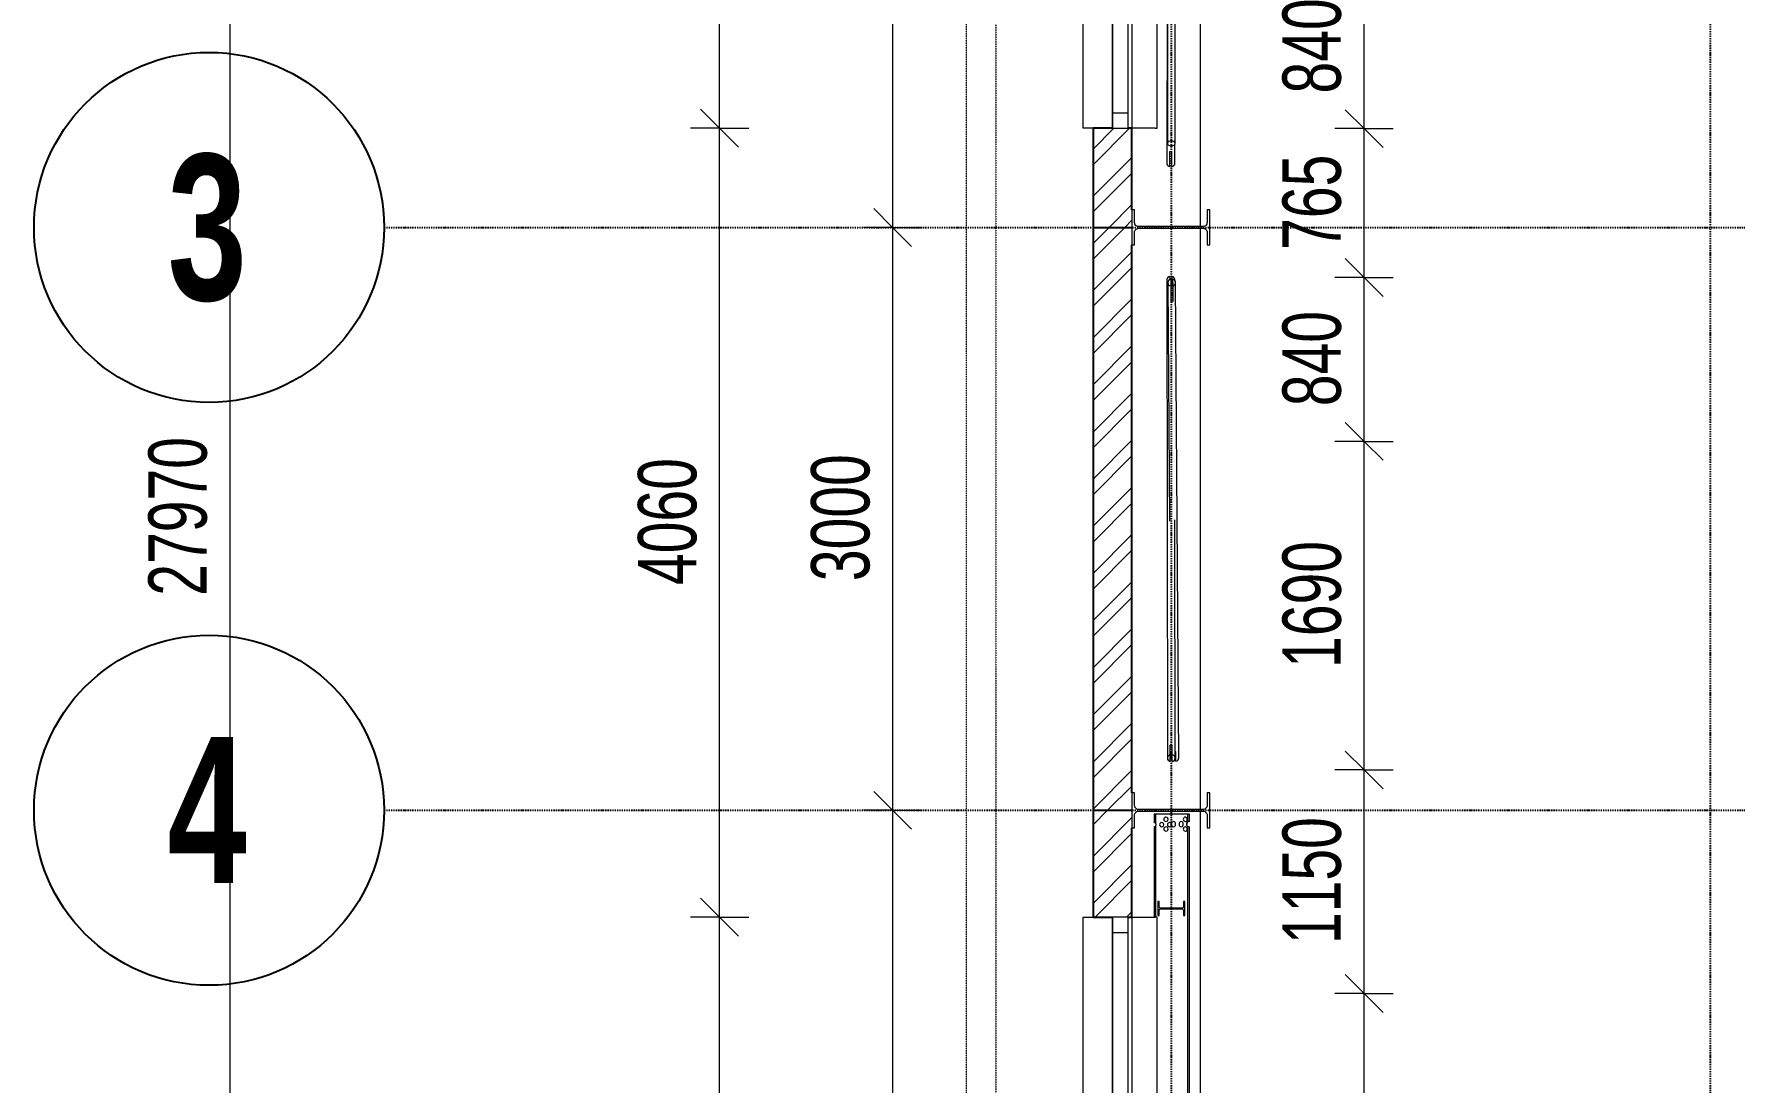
# Model space of a CAD drawing. Header units: millimetres. Extents: x 2179 to 44859, y 3478 to 159868.
# Drawn here: x 13452 to 22198, y 136493 to 141888 of the extents above; entities that cross this region are included whole.
import ezdxf

# ---------------------------------------------------------------- set-up
doc = ezdxf.new("R2010")
doc.units = ezdxf.units.MM
doc.linetypes.add('1_Čerchovaná 6_0mm', pattern=[12, 6, -3, 0, -3])
doc.linetypes.add('3_Čárkovaná 1_0mm', pattern=[2, 1, -1])
for name, color, linetype, lineweight in [('A-ANNO-DIMS', 7, 'Continuous', 9), ('A-ANNO-DIMS-150', 7, 'Continuous', 9), ('A-DETL-MBND', 7, '3_Čárkovaná 1_0mm', 9), ('A-GENM', 7, 'Continuous', 9), ('A-GLAZ', 7, 'Continuous', 9), ('A-GLAZ-SILL', 7, 'Continuous', 9), ('A-WALL', 7, 'Continuous', 9), ('A-WALL-1', 7, 'Continuous', 25), ('S-BEAM', 7, 'Continuous', 9), ('S-COLS', 7, 'Continuous', 9)]:
    doc.layers.add(name, color=color, linetype=linetype, lineweight=lineweight)
for name, color, linetype, lineweight, true_color in [('A-WALL-PATT-1', 9, 'Continuous', 9, 0x808080), ('S-GRID-1', 9, '1_Čerchovaná 6_0mm', 25, 0x808080), ('S-GRID-IDEN', 9, 'Continuous', 25, 0x808080), ('S-GRID-IDEN-1', 9, 'Continuous', 9, 0x808080)]:
    doc.layers.add(name, color=color, linetype=linetype, lineweight=lineweight, true_color=true_color)
doc.styles.add('Arial_1', font='arial.ttf', dxfattribs={"width": 0.7, "height": 300})
doc.styles.add('Arial_B_1', font='arialbd.ttf', dxfattribs={"width": 0.7, "height": 750})
doc.dimstyles.new('Vnitřní_-_průhledné', dxfattribs={"dimscale": 304.8, "dimtxt": 306.07782, "dimasz": 0.639764, "dimexe": 0.492126, "dimexo": 0.0625, "dimgap": 0.098425, "dimtad": 1, "dimdec": 0, "dimrnd": 5, "dimzin": 0, "dimdsep": 46, "dimtxsty": 'Arial_1', "dimblk1": 'OBLIQUE', "dimblk2": 'OBLIQUE', "dimsah": 1, "dimcen": 0.09, "dimdle": 0.492126, "dimazin": 0, "dimtfac": 1, "dimtdec": 4, "dimtix": 1, "dimtmove": 0, "dimatfit": 3, "dimfxl": 0.492126, "dimfxlon": 1, "dimtvp": 1, "dimtolj": 1, "dimtzin": 0, "dimarcsym": 2})
doc.dimstyles.new('Vnitřní_-_průhledné_1', dxfattribs={"dimscale": 304.8, "dimtxt": 306.07782, "dimasz": 0.639764, "dimexe": 0.492126, "dimexo": 0.0625, "dimgap": 0.098425, "dimtad": 1, "dimdec": 0, "dimrnd": 5, "dimzin": 0, "dimdsep": 46, "dimtxsty": 'Arial_1', "dimblk1": 'OBLIQUE', "dimblk2": 'OBLIQUE', "dimsah": 1, "dimcen": 0.09, "dimdle": 0.492126, "dimazin": 0, "dimtfac": 1, "dimtdec": 4, "dimtix": 1, "dimtmove": 2, "dimatfit": 3, "dimfxl": 0.492126, "dimfxlon": 1, "dimtvp": 1, "dimtolj": 1, "dimtzin": 0, "dimarcsym": 2})
pattern_1 = [(45.00036, (-161918.41, 0), (-121.23422, 121.2327), []), (45.00036, (-161837.59, 0.0005), (-121.23422, 121.2327), [])]

# ---------------------------------------------------------------- blocks, each defined once
blk = doc.blocks.new('Sloup IPE - 387934-1NP _ stroje - KOTVÍCÍ BODY')
at = {"layer": 'S-COLS'}
for p, q in [((227777.3, 27574.8), (227684.5, 27420.5)), ((227755.5, 27512.4), (227788.8, 27567.8)), ((227788.8, 27567.8), (227777.3, 27574.8)), ((227696.1, 27413.5), (227729.4, 27469)), ((227758.3, 27476.2), (228042, 27305.6)), ((228046.4, 27313), (227762.7, 27483.5)), ((227684.5, 27420.5), (227696.1, 27413.5)), ((228108.5, 27375.6), (228075.2, 27320.2)), ((228120.1, 27368.7), (228108.5, 27375.6)), ((228027.4, 27214.4), (228120.1, 27368.7)), ((228049.1, 27276.8), (228015.8, 27221.4)), ((228015.8, 27221.4), (228027.4, 27214.4))]:
    blk.add_line(p, q, dxfattribs=at)
at = {"layer": 'S-COLS', "flags": 128}
for points in [[(227729.4, 27469), (227732.3, 27472.7), (227735.9, 27475.7), (227740.1, 27477.9), (227744.7, 27479), (227749.4, 27479.1), (227754, 27478.1), (227758.3, 27476.2)], [(227762.7, 27483.5), (227759, 27486.4), (227756, 27490), (227753.8, 27494.2), (227752.7, 27498.8), (227752.6, 27503.5), (227753.6, 27508.1), (227755.5, 27512.4)], [(228042, 27305.6), (228045.7, 27302.8), (228048.7, 27299.2), (228050.8, 27295), (228052, 27290.4), (228052, 27285.7), (228051.1, 27281.1), (228049.1, 27276.8)], [(228075.2, 27320.2), (228072.3, 27316.5), (228068.7, 27313.5), (228064.5, 27311.3), (228060, 27310.2), (228055.3, 27310.1), (228050.7, 27311.1), (228046.4, 27313)]]:
    blk.add_lwpolyline(points, dxfattribs=at)
blk = doc.blocks.new('Sloup IPE - 387971-1NP _ stroje - KOTVÍCÍ BODY')
at = {"layer": 'S-COLS'}
for p, q in [((226233, 25005.7), (226140.3, 24851.4)), ((226211.2, 24943.3), (226244.6, 24998.7)), ((226244.6, 24998.7), (226233, 25005.7)), ((226140.3, 24851.4), (226151.8, 24844.5)), ((226151.8, 24844.5), (226185.2, 24899.9)), ((226214, 24907.1), (226497.7, 24736.6)), ((226502.1, 24743.9), (226218.4, 24914.5)), ((226483.1, 24645.3), (226575.8, 24799.6)), ((226564.2, 24806.6), (226530.9, 24751.1)), ((226575.8, 24799.6), (226564.2, 24806.6)), ((226504.8, 24707.7), (226471.5, 24652.3)), ((226471.5, 24652.3), (226483.1, 24645.3))]:
    blk.add_line(p, q, dxfattribs=at)
at = {"layer": 'S-COLS', "flags": 128}
for points in [[(226218.4, 24914.5), (226214.7, 24917.3), (226211.7, 24920.9), (226209.5, 24925.1), (226208.4, 24929.7), (226208.3, 24934.4), (226209.3, 24939), (226211.2, 24943.3)], [(226185.2, 24899.9), (226188, 24903.6), (226191.6, 24906.7), (226195.8, 24908.8), (226200.4, 24909.9), (226205.1, 24910), (226209.7, 24909), (226214, 24907.1)], [(226497.7, 24736.6), (226501.4, 24733.7), (226504.4, 24730.1), (226506.5, 24725.9), (226507.7, 24721.3), (226507.8, 24716.6), (226506.8, 24712), (226504.8, 24707.7)], [(226530.9, 24751.1), (226528.1, 24747.4), (226524.4, 24744.4), (226520.2, 24742.3), (226515.7, 24741.1), (226511, 24741), (226506.4, 24742), (226502.1, 24743.9)]]:
    blk.add_lwpolyline(points, dxfattribs=at)
blk = doc.blocks.new('Kruhové tyče - 390062-1NP _ stroje - KOTVÍCÍ BODY')
at = {"layer": 'S-BEAM'}
for p, q in [((227747, 27174.6), (226481.2, 25064.8)), ((227777.1, 27176.1), (227751.5, 27133.5)), ((227768.5, 27181.3), (227759.6, 27166.4)), ((227778.8, 27149.8), (227781.3, 27154)), ((226515.5, 25044.2), (227145.5, 26094.3)), ((226502.7, 25071.5), (226528.3, 25114.2)), ((226511.3, 25066.3), (226536.9, 25109)), ((226485.4, 25042.7), (226502.7, 25071.5)), ((226494, 25037.5), (226511.3, 25066.3))]:
    blk.add_line(p, q, dxfattribs=at)
for centre, start_param, end_param in [((227764.2, 27164.3), 4.965069, 6.283185), ((227738.6, 27121.6), 4.459709, 4.712389), ((227764.2, 27164.3), 3.141593, 4.459709), ((226523.9, 25097.2), 4.459709, 4.965069), ((226498.3, 25054.5), 0, 1.318116), ((226498.3, 25054.5), 4.965069, 6.283185), ((226498.3, 25054.5), 1.823477, 3.141593), ((226523.9, 25097.2), 1.318116, 1.823477), ((226498.3, 25054.5), 3.141593, 4.459709)]:
    blk.add_ellipse(centre, major_axis=(-17.2, 10.3), ratio=0.867254, start_param=start_param, end_param=end_param, dxfattribs=at)
blk = doc.blocks.new('Sloup IPE - 400880-1NP _ stroje - KOTVÍCÍ BODY')
at = {"layer": 'S-COLS'}
for p, q in [((226058.8, 24458.8), (226021.2, 24396.2)), ((226027.1, 24392.6), (226041.1, 24415.9)), ((226050.7, 24431.9), (226064.7, 24455.2)), ((226050.7, 24418.3), (226146.9, 24360.5)), ((226149.3, 24364.5), (226053.1, 24422.3)), ((226064.7, 24455.2), (226058.8, 24458.8)), ((226021.2, 24396.2), (226027.1, 24392.6)), ((226149.3, 24350.9), (226135.3, 24327.6)), ((226135.3, 24327.6), (226141.2, 24324.1)), ((226141.2, 24324.1), (226178.8, 24386.6)), ((226172.9, 24390.2), (226158.9, 24366.9)), ((226178.8, 24386.6), (226172.9, 24390.2))]:
    blk.add_line(p, q, dxfattribs=at)
for centre, start, end in [((226047.1, 24412.3), 58.98964, 148.98964), ((226056.7, 24428.3), 148.98964, 238.98964), ((226143.3, 24354.5), 328.98964, 58.98964), ((226152.9, 24370.5), 238.98964, 328.98964)]:
    blk.add_arc(centre, 7, start, end, dxfattribs=at)
blk = doc.blocks.new('OKNO_1k - Okno Hala 1000x1000-V4-1NP _ stroje - KOTVÍCÍ BODY')
at = {"layer": 'A-GENM'}
for p, q in [((500, 230), (-500, 230)), ((-500, 230), (-500, 220)), ((-500, 100), (-500, 220)), ((500, 220), (500, 230)), ((500, 220), (500, 80))]:
    blk.add_line(p, q, dxfattribs=at)
at = {"layer": 'A-GLAZ'}
for p, q in [((-500, 80), (-500, 0)), ((500, 80), (-500, 80)), ((-420, 80), (-420, 0)), ((420, 0), (420, 80)), ((500, 0), (500, 80)), ((500, 0), (-500, 0)), ((-500, 0), (500, 0)), ((500, 0), (500, -150)), ((-500, -150), (-500, -100)), ((500, -150), (-500, -150))]:
    blk.add_line(p, q, dxfattribs=at)
at = {"layer": 'A-GLAZ-SILL'}
blk.add_line((-500, 100), (500, 100), dxfattribs=at)
blk = doc.blocks.new('IPE - 500435-1NP _ stroje - KOTVÍCÍ BODY')
at = {"layer": 'S-BEAM'}
for p, q in [((226274.3, 24854), (226251.6, 24816.3)), ((226281.1, 24849.9), (226256.7, 24809.3)), ((226274.3, 24854), (226281.1, 24849.9)), ((226281.1, 24849.9), (226288.8, 24845.3)), ((226288.8, 24845.3), (226414, 24770.1)), ((226240.3, 24797.5), (226000.5, 24398.7)), ((226248.9, 24796.3), (226007.4, 24394.6)), ((226421.7, 24765.4), (226399.5, 24728.5)), ((226428.5, 24761.3), (226408.1, 24727.4)), ((226414, 24770.1), (226421.7, 24765.4)), ((226421.7, 24765.4), (226428.5, 24761.3)), ((226389.5, 24711.8), (223292.1, 19559.1)), ((226394.5, 24704.7), (223299, 19555)), ((226378.5, 24695.1), (226383.7, 24703.7)), ((226378.5, 24695.1), (226383.7, 24703.7)), ((226404.3, 24737.9), (226409.5, 24746.6)), ((226404.3, 24737.9), (226409.5, 24746.6))]:
    blk.add_line(p, q, dxfattribs=at)
for centre, start, end in [((226245.9, 24806.9), 238.98964, 285.64236), ((226245.9, 24806.9), 12.33692, 58.98964), ((226280.2, 24786.3), 58.98964, 238.98964), ((226280.2, 24786.3), 193.98964, 208.98964), ((226280.2, 24786.3), 238.98964, 58.98964), ((226287, 24755.9), 58.98964, 238.98964), ((226287, 24755.9), 178.98964, 193.98964), ((226287, 24755.9), 238.98964, 58.98964), ((226312.8, 24798.8), 58.98964, 238.98964), ((226314.5, 24765.7), 58.98964, 238.98964), ((226312.8, 24798.8), 238.98964, 58.98964), ((226314.5, 24765.7), 238.98964, 304.3583), ((226314.5, 24765.7), 278.21084, 304.3583), ((226314.5, 24765.7), 2.8456, 58.98964), ((226331.6, 24755.4), 173.62098, 212.84218), ((226331.6, 24755.4), 173.62098, 238.98964), ((226314.5, 24765.7), 2.8456, 47.76083), ((226333.9, 24759.2), 58.98964, 139.94852), ((226333.9, 24759.2), 99.46908, 139.94852), ((226331.6, 24755.4), 238.98964, 340.52554), ((226333.9, 24759.2), 317.45374, 58.98964), ((226398.5, 24747.3), 58.98964, 238.98964), ((226398.5, 24747.3), 51.15288, 58.98964), ((226365.9, 24734.8), 137.45374, 238.98964), ((226368.2, 24738.6), 58.98964, 160.52554), ((226365.9, 24734.8), 238.98964, 340.52554), ((226372.8, 24704.4), 58.98964, 238.98964), ((226372.8, 24704.4), 238.98964, 246.8264), ((226368.2, 24738.6), 317.45374, 58.98964), ((226372.8, 24704.4), 51.15288, 58.98964), ((226372.8, 24704.4), 51.15288, 58.98964), ((226400.2, 24714.2), 192.33692, 238.98964), ((226398.5, 24747.3), 238.98964, 246.8264), ((226398.5, 24747.3), 238.98964, 246.8264), ((226402.5, 24717.9), 58.98964, 105.64236)]:
    blk.add_arc(centre, 11, start, end, dxfattribs=at)
for points, knots in [([(226248.9, 24796.3), (226248.9, 24796.3), (226249.1, 24796.4), (226249.8, 24796.6), (226250.5, 24796.9), (226251.3, 24797.3), (226252.2, 24797.9), (226253.1, 24798.5), (226254.2, 24799.6), (226255.4, 24801.2), (226256.3, 24803), (226256.7, 24804.5), (226256.9, 24805.6), (226256.9, 24806.6), (226256.9, 24807.5), (226256.8, 24808.3), (226256.7, 24809), (226256.7, 24809.3), (226256.7, 24809.3)], [-1, -1, -1, -1, -0.9, -0.85, -0.8, -0.75, -0.7, -0.65, -0.6, -0.5, -0.4, -0.35, -0.3, -0.25, -0.2, -0.15, -0.1, 0, 0, 0, 0]), ([(226405.4, 24755.8), (226405.7, 24755.6), (226406.3, 24755), (226407, 24754.3), (226407.5, 24753.7), (226407.8, 24753.2), (226408.1, 24752.7), (226408.4, 24752.1), (226408.7, 24751.5), (226408.9, 24750.8), (226409.1, 24750.4), (226409.1, 24750.2), (226409.2, 24749.8), (226409.3, 24749.3), (226409.4, 24748.5), (226409.5, 24747.6), (226409.5, 24747), (226409.5, 24746.6)], [0, 0, 0, 0, 0.1, 0.2, 0.25, 0.3, 0.35, 0.4, 0.475, 0.55, 0.5875, 0.60625, 0.625, 0.7, 0.775, 0.85, 1, 1, 1, 1]), ([(226368.4, 24694.3), (226368.8, 24694.2), (226369.6, 24693.9), (226370.5, 24693.6), (226371.3, 24693.5), (226371.9, 24693.5), (226372.5, 24693.4), (226373, 24693.4), (226373.6, 24693.4), (226374.1, 24693.5), (226374.6, 24693.6), (226375, 24693.7), (226375.4, 24693.7), (226375.7, 24693.8), (226376.1, 24693.9), (226376.5, 24694.1), (226377.1, 24694.3), (226377.8, 24694.6), (226378.3, 24694.9), (226378.5, 24695.1)], [-1, -1, -1, -1, -0.9, -0.8, -0.75, -0.7, -0.65, -0.6, -0.55, -0.5, -0.45, -0.4, -0.375, -0.35, -0.3, -0.25, -0.2, -0.1, 0, 0, 0, 0]), ([(226379.7, 24713), (226380, 24712.7), (226380.6, 24712.2), (226381.2, 24711.4), (226381.7, 24710.8), (226382, 24710.3), (226382.3, 24709.8), (226382.6, 24709.3), (226382.9, 24708.6), (226383.2, 24708), (226383.3, 24707.6), (226383.4, 24707.3), (226383.5, 24707), (226383.6, 24706.4), (226383.7, 24705.7), (226383.8, 24704.8), (226383.8, 24704.1), (226383.7, 24703.7)], [0, 0, 0, 0, 0.1, 0.2, 0.25, 0.3, 0.35, 0.4, 0.475, 0.55, 0.5875, 0.60625, 0.625, 0.7, 0.775, 0.85, 1, 1, 1, 1]), ([(226389.5, 24711.8), (226389.5, 24711.8), (226389.4, 24712), (226389.3, 24712.8), (226389.2, 24713.5), (226389.2, 24714.4), (226389.2, 24715.4), (226389.4, 24716.5), (226389.8, 24718), (226390.6, 24719.8), (226391.6, 24721), (226392.1, 24721.6)], [0, 0, 0, 0, 0.166667, 0.25, 0.333333, 0.416667, 0.5, 0.583333, 0.666667, 0.833333, 1, 1, 1, 1]), ([(226389.4, 24712.3), (226389.3, 24712.4), (226389.3, 24712.8), (226389.2, 24713.5), (226389.2, 24714.4), (226389.2, 24715.4), (226389.4, 24716.5), (226389.8, 24718), (226390.3, 24719.1), (226390.7, 24719.7)], [-0.8333333, -0.8333333, -0.8333333, -0.8333333, -0.75, -0.6666667, -0.5833333, -0.5, -0.4166667, -0.3333333, -0.1666667, -0.1666667, -0.1666667, -0.1666667]), ([(226392.1, 24721.6), (226392.4, 24722.4), (226393, 24723.8), (226394.3, 24725.3), (226395.4, 24726.4), (226396.2, 24727), (226397.1, 24727.6), (226397.9, 24728), (226398.6, 24728.2), (226399.3, 24728.5), (226399.5, 24728.5), (226399.5, 24728.5)], [0, 0, 0, 0, 0.166667, 0.333333, 0.416667, 0.5, 0.583333, 0.666667, 0.75, 0.833333, 1, 1, 1, 1]), ([(226399.1, 24728.4), (226398.9, 24728.4), (226398.6, 24728.2), (226397.9, 24728), (226397.1, 24727.6), (226396.2, 24727), (226395.4, 24726.4), (226394.2, 24725.3), (226393, 24723.8), (226392.4, 24722.4), (226392.1, 24721.6)], [0.1666667, 0.1666667, 0.1666667, 0.1666667, 0.25, 0.3333333, 0.4166667, 0.5, 0.5833333, 0.6666667, 0.8333333, 1, 1, 1, 1]), ([(226394.2, 24737.2), (226394.6, 24737), (226395.3, 24736.7), (226396.3, 24736.5), (226397.1, 24736.4), (226397.6, 24736.3), (226398.2, 24736.3), (226398.8, 24736.3), (226399.3, 24736.3), (226399.8, 24736.4), (226400.4, 24736.4), (226400.8, 24736.5), (226401.1, 24736.6), (226401.4, 24736.7), (226401.8, 24736.8), (226402.3, 24736.9), (226402.9, 24737.2), (226403.6, 24737.5), (226404.1, 24737.8), (226404.3, 24737.9)], [-1, -1, -1, -1, -0.9, -0.8, -0.75, -0.7, -0.65, -0.6, -0.55, -0.5, -0.45, -0.4, -0.375, -0.35, -0.3, -0.25, -0.2, -0.1, 0, 0, 0, 0]), ([(226402.7, 24737.1), (226402.9, 24737.2), (226403.4, 24737.4), (226403.9, 24737.7), (226404.3, 24737.9)], [0.8, 0.8, 0.8, 0.8, 0.85, 1, 1, 1, 1])]:
    blk.add_open_spline(points, degree=3, knots=knots, dxfattribs=at)
for points in [[(226383.7, 24705.5), (226383.7, 24705.2), (226383.8, 24704.6), (226383.8, 24704), (226383.7, 24703.7)], [(226390.7, 24719.7), (226391.1, 24720.4), (226391.6, 24721), (226392.1, 24721.6)]]:
    blk.add_open_spline(points, degree=3, dxfattribs=at)
blk = doc.blocks.new('Kruhové tyče - 503362-1NP _ stroje - KOTVÍCÍ BODY')
at = {"layer": 'S-BEAM'}
for p, q in [((228144.5, 27753.8), (230879.7, 32304)), ((230845.4, 32324.6), (230790.7, 32233.6)), ((230843.8, 32292.8), (230825.2, 32262)), ((230852.3, 32287.7), (230833.8, 32256.9)), ((230864.7, 32327.6), (230843.8, 32292.8)), ((230873.2, 32322.4), (230852.3, 32287.7)), ((229458.4, 30017.3), (228110.2, 27774.4)), ((228854.9, 28984.1), (228939.6, 29125.1)), ((228948.2, 29119.9), (228863.4, 28979))]:
    blk.add_line(p, q, dxfattribs=at)
for centre, start_param, end_param in [((230862.5, 32314.3), 4.965069, 6.283185), ((230862.5, 32314.3), 3.141593, 4.459709), ((230823.1, 32248.8), 4.459709, 4.965069), ((228937.5, 29111.8), 4.459709, 4.965069), ((228937.5, 29111.8), 1.318116, 1.823477), ((228852.7, 28970.8), 4.459709, 4.965069), ((228127.3, 27764.1), 0, 3.141593), ((228127.3, 27764.1), 3.141593, 6.283185)]:
    blk.add_ellipse(centre, major_axis=(-17.1, 10.3), ratio=0.644183, start_param=start_param, end_param=end_param, dxfattribs=at)
blk = doc.blocks.new('Kruhové tyče - 504078-1NP _ stroje - KOTVÍCÍ BODY')
at = {"layer": 'S-BEAM'}
for p, q in [((226532.4, 25035.3), (227777, 27138.7)), ((227742.6, 27159.1), (227118.2, 26103.8)), ((227747, 27137), (227728.8, 27106.3)), ((227755.6, 27131.9), (227737.4, 27101.2)), ((227764, 27165.8), (227747, 27137)), ((227772.7, 27160.7), (227755.6, 27131.9)), ((227728.8, 27106.3), (227705.9, 27067.5)), ((227737.4, 27101.2), (227714.5, 27062.4)), ((226514.1, 25083), (226497.9, 25055.6)), ((226502.3, 25033.6), (226504.5, 25037.3)), ((226510.9, 25028.5), (226536.5, 25071.7))]:
    blk.add_line(p, q, dxfattribs=at)
for centre, start_param, end_param in [((227759.8, 27148.9), 0, 1.318116), ((227759.8, 27148.9), 4.965069, 6.283185), ((227759.8, 27148.9), 1.823477, 3.141593), ((227759.8, 27148.9), 3.141593, 4.459709), ((227718.7, 27079.4), 1.318116, 1.823477), ((227718.7, 27079.4), 4.459709, 4.965069), ((226515.1, 25045.5), 0, 0.659058), ((226515.1, 25045.5), 1.137661, 1.318116), ((226515.1, 25045.5), 1.823477, 3.141593), ((226540.7, 25088.7), 1.627608, 1.823477)]:
    blk.add_ellipse(centre, major_axis=(-17.2, 10.2), ratio=0.864747, start_param=start_param, end_param=end_param, dxfattribs=at)
blk = doc.blocks.new('Kruhové tyče - 504742-1NP _ stroje - KOTVÍCÍ BODY')
at = {"layer": 'S-BEAM'}
for p, q in [((230790.5, 32233.6), (228053.4, 27684.5)), ((229475.6, 29970.7), (230824.7, 32213)), ((230071, 31008.7), (229986.2, 30867.8)), ((229994.8, 30862.6), (230079.6, 31003.6)), ((228070.5, 27683.8), (228096, 27726.1)), ((228087.7, 27663.9), (228140.6, 27751.9)), ((228096, 27726.1), (228099.3, 27731.6)), ((228104.5, 27721), (228107.8, 27726.5)), ((228059.8, 27666.1), (228070.5, 27683.8)), ((228068.4, 27660.9), (228079.1, 27678.7)), ((228079.1, 27678.7), (228104.5, 27721))]:
    blk.add_line(p, q, dxfattribs=at)
for centre, start_param, end_param in [((230807.6, 32223.3), 0, 3.141593), ((230807.6, 32223.3), 3.141593, 6.283185), ((230081.7, 31016.8), 1.318116, 1.823477), ((229996.9, 30875.9), 4.459709, 4.965069), ((229996.9, 30875.9), 1.318116, 1.823477), ((228110, 27739.7), 1.318116, 1.823477), ((228070.5, 27674.2), 0, 1.318116), ((228070.5, 27674.2), 1.823477, 3.141593)]:
    blk.add_ellipse(centre, major_axis=(-17.1, 10.3), ratio=0.644183, start_param=start_param, end_param=end_param, dxfattribs=at)
blk = doc.blocks.new('OKNO_1k - Okno Hala 1000x1000-V5-1NP _ stroje - KOTVÍCÍ BODY')
at = {"layer": 'A-GENM'}
for p, q in [((500, 230), (-500, 230)), ((-500, 230), (-500, 220)), ((-500, 80), (-500, 220)), ((500, 220), (500, 230)), ((500, 220), (500, 100))]:
    blk.add_line(p, q, dxfattribs=at)
at = {"layer": 'A-GLAZ'}
for p, q in [((-500, 80), (-500, 0)), ((500, 80), (-500, 80)), ((-420, 80), (-420, 0)), ((420, 0), (420, 80)), ((500, 0), (500, 80)), ((500, 0), (-500, 0)), ((-500, 0), (500, 0)), ((-500, -150), (-500, 0)), ((500, -150), (-500, -150)), ((500, -100), (500, -150))]:
    blk.add_line(p, q, dxfattribs=at)
at = {"layer": 'A-GLAZ-SILL'}
blk.add_line((-500, 100), (500, 100), dxfattribs=at)
blk = doc.blocks.new('Osnova - 6mm-307864-1NP _ stroje - KOTVÍCÍ BODY')
at = {"layer": 'S-GRID-IDEN'}
blk.add_circle((0, 0), 6, dxfattribs=at)
blk = doc.blocks.new('DIMBLOCK7-1NP _ stroje - KOTVÍCÍ BODY')
at = {"layer": 'A-ANNO-DIMS-150', "lineweight": 18}
for p, q in [((17866.9, 146990.4), (17769.4, 147087.9)), ((17866.9, 146990.4), (17964.4, 146892.9)), ((17866.9, 140892.9), (17769.4, 140990.4)), ((17866.9, 140892.9), (17964.4, 140795.4))]:
    blk.add_line(p, q, dxfattribs=at)
at = {"layer": 'A-ANNO-DIMS-150'}
for p, q in [((17866.9, 146990.4), (17716.9, 146990.4)), ((17866.9, 146990.4), (17866.9, 140892.9)), ((17866.9, 146990.4), (18016.9, 146990.4)), ((17866.9, 140892.9), (17716.9, 140892.9)), ((17866.9, 140892.9), (18016.9, 140892.9))]:
    blk.add_line(p, q, dxfattribs=at)
at = {"layer": 'A-ANNO-DIMS-150', "color": 0, "insert": (17447.4, 143621.4), "char_height": 300, "width": 768.491, "attachment_point": 1, "rotation": 90, "line_spacing_factor": 0.941778, "style": 'Arial_1'}
blk.add_mtext('6100', dxfattribs=at)
blk = doc.blocks.new('_Oblique')
at = {"color": 0, "linetype": 'ByBlock', "lineweight": -2}
blk.add_line((-0.5, -0.5), (0.5, 0.5), dxfattribs=at)
blk = doc.blocks.new('DIMBLOCK8-1NP _ stroje - KOTVÍCÍ BODY')
at = {"layer": 'A-ANNO-DIMS-150', "lineweight": 18}
for p, q in [((17866.9, 140892.9), (17769.4, 140990.4)), ((17866.9, 140892.9), (17964.4, 140795.4)), ((17866.9, 137895.4), (17769.4, 137992.9)), ((17866.9, 137895.4), (17964.4, 137797.9))]:
    blk.add_line(p, q, dxfattribs=at)
at = {"layer": 'A-ANNO-DIMS-150'}
for p, q in [((17866.9, 140892.9), (17716.9, 140892.9)), ((17866.9, 140892.9), (17866.9, 137895.4)), ((17866.9, 140892.9), (18016.9, 140892.9)), ((17866.9, 137895.4), (17716.9, 137895.4)), ((17866.9, 137895.4), (18016.9, 137895.4))]:
    blk.add_line(p, q, dxfattribs=at)
at = {"layer": 'A-ANNO-DIMS-150', "color": 0, "insert": (17447.4, 139073.9), "char_height": 300, "width": 768.491, "attachment_point": 1, "rotation": 90, "line_spacing_factor": 0.941778, "style": 'Arial_1'}
blk.add_mtext('3000', dxfattribs=at)
blk = doc.blocks.new('DIMBLOCK9-1NP _ stroje - KOTVÍCÍ BODY')
at = {"layer": 'A-ANNO-DIMS-150', "lineweight": 18}
for p, q in [((17866.9, 137895.4), (17769.4, 137992.9)), ((17866.9, 137895.4), (17964.4, 137797.9)), ((17866.9, 131797.9), (17769.4, 131895.4)), ((17866.9, 131797.9), (17964.4, 131700.4))]:
    blk.add_line(p, q, dxfattribs=at)
at = {"layer": 'A-ANNO-DIMS-150'}
for p, q in [((17866.9, 137895.4), (17716.9, 137895.4)), ((17866.9, 137895.4), (17866.9, 131797.9)), ((17866.9, 137895.4), (18016.9, 137895.4)), ((17866.9, 131797.9), (17716.9, 131797.9)), ((17866.9, 131797.9), (18016.9, 131797.9))]:
    blk.add_line(p, q, dxfattribs=at)
at = {"layer": 'A-ANNO-DIMS-150', "color": 0, "insert": (17447.4, 134526.4), "char_height": 300, "width": 768.491, "attachment_point": 1, "rotation": 90, "line_spacing_factor": 0.941778, "style": 'Arial_1'}
blk.add_mtext('6100', dxfattribs=at)
blk = doc.blocks.new('DIMBLOCK11-1NP _ stroje - KOTVÍCÍ BODY')
at = {"layer": 'A-ANNO-DIMS-150'}
for p, q in [((14459.4, 153534.2), (14459.4, 125264.4)), ((14459.4, 153384.2), (14309.4, 153384.2)), ((14459.4, 153384.2), (14609.4, 153384.2)), ((14459.4, 125414.4), (14309.4, 125414.4)), ((14459.4, 125414.4), (14609.4, 125414.4))]:
    blk.add_line(p, q, dxfattribs=at)
at = {"layer": 'A-ANNO-DIMS-150', "lineweight": 18}
for p, q in [((14459.4, 153384.2), (14361.9, 153481.7)), ((14459.4, 153384.2), (14556.9, 153286.7)), ((14459.4, 125414.4), (14361.9, 125511.9)), ((14459.4, 125414.4), (14556.9, 125316.9))]:
    blk.add_line(p, q, dxfattribs=at)
at = {"layer": 'A-ANNO-DIMS-150', "color": 0, "insert": (14039.9, 138999), "char_height": 300, "width": 960.613, "attachment_point": 1, "rotation": 90, "line_spacing_factor": 0.941778, "style": 'Arial_1'}
blk.add_mtext('27970', dxfattribs=at)
blk = doc.blocks.new('DIMBLOCK15-1NP _ stroje - KOTVÍCÍ BODY')
at = {"layer": 'A-ANNO-DIMS-150', "lineweight": 18}
for p, q in [((16976.9, 137345.4), (16879.4, 137442.9)), ((16976.9, 137345.4), (17074.4, 137247.9)), ((16976.9, 132345.4), (16879.4, 132442.9)), ((16976.9, 132345.4), (17074.4, 132247.9))]:
    blk.add_line(p, q, dxfattribs=at)
at = {"layer": 'A-ANNO-DIMS-150'}
for p, q in [((16976.9, 137345.4), (16826.9, 137345.4)), ((16976.9, 132345.4), (16976.9, 137345.4)), ((16976.9, 137345.4), (17126.9, 137345.4)), ((16976.9, 132345.4), (16826.9, 132345.4)), ((16976.9, 132345.4), (17126.9, 132345.4))]:
    blk.add_line(p, q, dxfattribs=at)
at = {"layer": 'A-ANNO-DIMS-150', "color": 0, "char_height": 300, "attachment_point": 1, "rotation": 90, "line_spacing_factor": 0.941778, "style": 'Arial_1'}
for s, insert, width in [('1000 (1350)', (17088.3, 134070.8), 1859.07), ('5x1000', (16557.4, 134374.5), 1130.133)]:
    blk.add_mtext(s, dxfattribs=dict(at, insert=insert, width=width))
blk = doc.blocks.new('DIMBLOCK16-1NP _ stroje - KOTVÍCÍ BODY')
at = {"layer": 'A-ANNO-DIMS-150', "lineweight": 18}
for p, q in [((16976.9, 141402.9), (16879.4, 141500.4)), ((16976.9, 141402.9), (17074.4, 141305.4)), ((16976.9, 137345.4), (16879.4, 137442.9)), ((16976.9, 137345.4), (17074.4, 137247.9))]:
    blk.add_line(p, q, dxfattribs=at)
at = {"layer": 'A-ANNO-DIMS-150'}
for p, q in [((16976.9, 141402.9), (16826.9, 141402.9)), ((16976.9, 137345.4), (16976.9, 141402.9)), ((16976.9, 141402.9), (17126.9, 141402.9)), ((16976.9, 137345.4), (16826.9, 137345.4)), ((16976.9, 137345.4), (17126.9, 137345.4))]:
    blk.add_line(p, q, dxfattribs=at)
at = {"layer": 'A-ANNO-DIMS-150', "color": 0, "insert": (16557.4, 139053.9), "char_height": 300, "width": 768.491, "attachment_point": 1, "rotation": 90, "line_spacing_factor": 0.941778, "style": 'Arial_1'}
blk.add_mtext('4060', dxfattribs=at)
blk = doc.blocks.new('DIMBLOCK17-1NP _ stroje - KOTVÍCÍ BODY')
at = {"layer": 'A-ANNO-DIMS-150', "lineweight": 18}
for p, q in [((16976.9, 146402.9), (16879.4, 146500.4)), ((16976.9, 146402.9), (17074.4, 146305.4)), ((16976.9, 141402.9), (16879.4, 141500.4)), ((16976.9, 141402.9), (17074.4, 141305.4))]:
    blk.add_line(p, q, dxfattribs=at)
at = {"layer": 'A-ANNO-DIMS-150'}
for p, q in [((16976.9, 146402.9), (16826.9, 146402.9)), ((16976.9, 141402.9), (16976.9, 146402.9)), ((16976.9, 146402.9), (17126.9, 146402.9)), ((16976.9, 141402.9), (16826.9, 141402.9)), ((16976.9, 141402.9), (17126.9, 141402.9))]:
    blk.add_line(p, q, dxfattribs=at)
at = {"layer": 'A-ANNO-DIMS-150', "color": 0, "char_height": 300, "attachment_point": 1, "rotation": 90, "line_spacing_factor": 0.941778, "style": 'Arial_1'}
for s, insert, width in [('1000 (1350)', (17088.3, 142721.8), 1859.07), ('5x1000', (16557.4, 143025.5), 1130.133)]:
    blk.add_mtext(s, dxfattribs=dict(at, insert=insert, width=width))
blk = doc.blocks.new('DIMBLOCK58-1NP _ stroje - KOTVÍCÍ BODY')
at = {"layer": 'A-ANNO-DIMS-150', "lineweight": 18}
for p, q in [((20290.9, 136952.8), (20193.4, 137050.3)), ((20290.9, 136952.8), (20388.4, 136855.3)), ((20290.9, 134502.8), (20193.4, 134600.3)), ((20290.9, 134502.8), (20388.4, 134405.3))]:
    blk.add_line(p, q, dxfattribs=at)
at = {"layer": 'A-ANNO-DIMS-150'}
for p, q in [((20290.9, 136952.8), (20140.9, 136952.8)), ((20290.9, 134502.8), (20290.9, 136952.8)), ((20290.9, 136952.8), (20440.9, 136952.8)), ((20290.9, 134502.8), (20140.9, 134502.8)), ((20290.9, 134502.8), (20440.9, 134502.8))]:
    blk.add_line(p, q, dxfattribs=at)
at = {"layer": 'A-ANNO-DIMS-150', "color": 0, "insert": (19871.4, 135407.6), "char_height": 300, "width": 768.491, "attachment_point": 1, "rotation": 90, "line_spacing_factor": 0.941778, "style": 'Arial_1'}
blk.add_mtext('2450', dxfattribs=at)
blk = doc.blocks.new('DIMBLOCK59-1NP _ stroje - KOTVÍCÍ BODY')
at = {"layer": 'A-ANNO-DIMS-150', "lineweight": 18}
for p, q in [((20290.9, 138102.8), (20193.4, 138200.3)), ((20290.9, 138102.8), (20388.4, 138005.3)), ((20290.9, 136952.8), (20193.4, 137050.3)), ((20290.9, 136952.8), (20388.4, 136855.3))]:
    blk.add_line(p, q, dxfattribs=at)
at = {"layer": 'A-ANNO-DIMS-150'}
for p, q in [((20290.9, 138102.8), (20140.9, 138102.8)), ((20290.9, 136952.8), (20290.9, 138102.8)), ((20290.9, 138102.8), (20440.9, 138102.8)), ((20290.9, 136952.8), (20140.9, 136952.8)), ((20290.9, 136952.8), (20440.9, 136952.8))]:
    blk.add_line(p, q, dxfattribs=at)
at = {"layer": 'A-ANNO-DIMS-150', "color": 0, "insert": (19871.4, 137207.6), "char_height": 300, "width": 768.491, "attachment_point": 1, "rotation": 90, "line_spacing_factor": 0.941778, "style": 'Arial_1'}
blk.add_mtext('1150', dxfattribs=at)
blk = doc.blocks.new('DIMBLOCK60-1NP _ stroje - KOTVÍCÍ BODY')
at = {"layer": 'A-ANNO-DIMS-150', "lineweight": 18}
for p, q in [((20290.9, 139792.8), (20193.4, 139890.3)), ((20290.9, 139792.8), (20388.4, 139695.3)), ((20290.9, 138102.8), (20193.4, 138200.3)), ((20290.9, 138102.8), (20388.4, 138005.3))]:
    blk.add_line(p, q, dxfattribs=at)
at = {"layer": 'A-ANNO-DIMS-150'}
for p, q in [((20290.9, 139792.8), (20140.9, 139792.8)), ((20290.9, 138102.8), (20290.9, 139792.8)), ((20290.9, 139792.8), (20440.9, 139792.8)), ((20290.9, 138102.8), (20140.9, 138102.8)), ((20290.9, 138102.8), (20440.9, 138102.8))]:
    blk.add_line(p, q, dxfattribs=at)
at = {"layer": 'A-ANNO-DIMS-150', "color": 0, "insert": (19871.4, 138627.6), "char_height": 300, "width": 768.491, "attachment_point": 1, "rotation": 90, "line_spacing_factor": 0.941778, "style": 'Arial_1'}
blk.add_mtext('1690', dxfattribs=at)
blk = doc.blocks.new('DIMBLOCK61-1NP _ stroje - KOTVÍCÍ BODY')
at = {"layer": 'A-ANNO-DIMS-150', "lineweight": 18}
for p, q in [((20290.9, 140634.8), (20193.4, 140732.3)), ((20290.9, 140634.8), (20388.4, 140537.3)), ((20290.9, 139792.8), (20193.4, 139890.3)), ((20290.9, 139792.8), (20388.4, 139695.3))]:
    blk.add_line(p, q, dxfattribs=at)
at = {"layer": 'A-ANNO-DIMS-150'}
for p, q in [((20290.9, 140634.8), (20140.9, 140634.8)), ((20290.9, 139792.8), (20290.9, 140634.8)), ((20290.9, 140634.8), (20440.9, 140634.8)), ((20290.9, 139792.8), (20140.9, 139792.8)), ((20290.9, 139792.8), (20440.9, 139792.8))]:
    blk.add_line(p, q, dxfattribs=at)
at = {"layer": 'A-ANNO-DIMS-150', "color": 0, "insert": (19871.4, 139973.6), "char_height": 300, "width": 576.368, "attachment_point": 1, "rotation": 90, "line_spacing_factor": 0.941778, "style": 'Arial_1'}
blk.add_mtext('840', dxfattribs=at)
blk = doc.blocks.new('DIMBLOCK62-1NP _ stroje - KOTVÍCÍ BODY')
at = {"layer": 'A-ANNO-DIMS-150', "lineweight": 18}
for p, q in [((20290.9, 141400.8), (20193.4, 141498.3)), ((20290.9, 141400.8), (20388.4, 141303.3)), ((20290.9, 140634.8), (20193.4, 140732.3)), ((20290.9, 140634.8), (20388.4, 140537.3))]:
    blk.add_line(p, q, dxfattribs=at)
at = {"layer": 'A-ANNO-DIMS-150'}
for p, q in [((20290.9, 141400.8), (20140.9, 141400.8)), ((20290.9, 140634.8), (20290.9, 141400.8)), ((20290.9, 141400.8), (20440.9, 141400.8)), ((20290.9, 140634.8), (20140.9, 140634.8)), ((20290.9, 140634.8), (20440.9, 140634.8))]:
    blk.add_line(p, q, dxfattribs=at)
at = {"layer": 'A-ANNO-DIMS-150', "color": 0, "insert": (19871.4, 140777.6), "char_height": 300, "width": 576.368, "attachment_point": 1, "rotation": 90, "line_spacing_factor": 0.941778, "style": 'Arial_1'}
blk.add_mtext('765', dxfattribs=at)
blk = doc.blocks.new('DIMBLOCK63-1NP _ stroje - KOTVÍCÍ BODY')
at = {"layer": 'A-ANNO-DIMS-150', "lineweight": 18}
for p, q in [((20290.9, 142242.8), (20193.4, 142340.3)), ((20290.9, 142242.8), (20388.4, 142145.3)), ((20290.9, 141400.8), (20193.4, 141498.3)), ((20290.9, 141400.8), (20388.4, 141303.3))]:
    blk.add_line(p, q, dxfattribs=at)
at = {"layer": 'A-ANNO-DIMS-150'}
for p, q in [((20290.9, 142242.8), (20140.9, 142242.8)), ((20290.9, 141400.8), (20290.9, 142242.8)), ((20290.9, 142242.8), (20440.9, 142242.8)), ((20290.9, 141400.8), (20140.9, 141400.8)), ((20290.9, 141400.8), (20440.9, 141400.8))]:
    blk.add_line(p, q, dxfattribs=at)
at = {"layer": 'A-ANNO-DIMS-150', "color": 0, "insert": (19871.4, 141581.6), "char_height": 300, "width": 576.368, "attachment_point": 1, "rotation": 90, "line_spacing_factor": 0.941778, "style": 'Arial_1'}
blk.add_mtext('840', dxfattribs=at)

msp = doc.modelspace()

# ---------------------------------------------------------------- hatches: boundary and pattern name
at = {"layer": 'A-WALL-PATT-1'}
h = msp.add_hatch(dxfattribs=at)
h.set_pattern_fill('FP_4', color=256, angle=76.01036, style=0, pattern_type=2)
h.set_pattern_definition(pattern_1)
h.paths.add_polyline_path([(18897.3, 140892.9), (19097.3, 140892.9), (19097.3, 141402.9), (18897.3, 141402.9), (18897.3, 140910.1)])
h.paths.add_polyline_path([(19097.3, 146402.9), (19097.3, 146990.4), (18897.3, 146990.4), (18897.3, 146402.9), (19077.3, 146402.9)])
h = msp.add_hatch(dxfattribs=at)
h.set_pattern_fill('FP_4', color=256, angle=76.01036, style=0, pattern_type=2)
h.set_pattern_definition(pattern_1)
h.paths.add_polyline_path([(19097.3, 137895.4), (19097.3, 140892.9), (18897.3, 140892.9), (18897.3, 137895.4)])
h = msp.add_hatch(dxfattribs=at)
h.set_pattern_fill('FP_4', color=256, angle=76.01036, style=0, pattern_type=2)
h.set_pattern_definition(pattern_1)
h.paths.add_polyline_path([(18897.3, 131797.9), (19097.3, 131797.9), (19097.3, 132345.4), (18897.3, 132345.4), (18897.3, 131823.2)])
h.paths.add_polyline_path([(18897.3, 137345.4), (19097.3, 137345.4), (19097.3, 137895.4), (18897.3, 137895.4), (18897.3, 137554.6)])

# ---------------------------------------------------------------- linework, layer by layer
at = {"layer": 'A-DETL-MBND'}
for p, q in [((18247.3, 129009), (18247.3, 154026.8)), ((18397.3, 153876.8), (18397.3, 129159))]:
    msp.add_line(p, q, dxfattribs=at)
at = {"layer": 'A-WALL'}
for p, q in [((19447.3, 146986.1), (19447.3, 140897.2)), ((19447.3, 140888.6), (19447.3, 137899.7)), ((19447.3, 137890.1), (19447.3, 131802.2))]:
    msp.add_line(p, q, dxfattribs=at)
at = {"layer": 'A-WALL-1'}
for p, q in [((18997.3, 141402.9), (18897.3, 141402.9)), ((18897.3, 141402.9), (18897.3, 137345.4)), ((19097.3, 141402.9), (19077.3, 141402.9)), ((19097.3, 140982.9), (19097.3, 141402.9)), ((18897.3, 140892.9), (19097.3, 140892.9)), ((19097.3, 137985.4), (19097.3, 140802.9)), ((18897.3, 137895.4), (19097.3, 137895.4)), ((19097.3, 137345.4), (19097.3, 137805.4)), ((18897.3, 137345.4), (18997.3, 137345.4)), ((19077.3, 137345.4), (19097.3, 137345.4))]:
    msp.add_line(p, q, dxfattribs=at)
at = {"layer": 'S-GRID-1'}
for p, q in [((19299.8, 158068.3), (19299.8, 120650.8)), ((22069.8, 158068.3), (22069.8, 120650.8)), ((15251.9, 140892.9), (41989.2, 140892.9)), ((15251.9, 137895.4), (41989.2, 137895.4))]:
    msp.add_line(p, q, dxfattribs=at)

# ---------------------------------------------------------------- block references
at = {"layer": 'A-GLAZ', "rotation": 270.0000000000039}
for name, p in [('OKNO_1k - Okno Hala 1000x1000-V5-1NP _ stroje - KOTVÍCÍ BODY', (18997.3, 141902.9)), ('OKNO_1k - Okno Hala 1000x1000-V4-1NP _ stroje - KOTVÍCÍ BODY', (18997.3, 136845.4))]:
    msp.add_blockref(name, p, dxfattribs=at)
at = {"layer": 'S-BEAM', "rotation": 31.01035950519297}
for name in ['Kruhové tyče - 503362-1NP _ stroje - KOTVÍCÍ BODY', 'Kruhové tyče - 504742-1NP _ stroje - KOTVÍCÍ BODY', 'Kruhové tyče - 390062-1NP _ stroje - KOTVÍCÍ BODY', 'Kruhové tyče - 504078-1NP _ stroje - KOTVÍCÍ BODY', 'IPE - 500435-1NP _ stroje - KOTVÍCÍ BODY']:
    msp.add_blockref(name, (-161918.4, 0), dxfattribs=at)
at = {"layer": 'S-COLS', "rotation": 31.01035950519297}
for name in ['Sloup IPE - 387934-1NP _ stroje - KOTVÍCÍ BODY', 'Sloup IPE - 387971-1NP _ stroje - KOTVÍCÍ BODY', 'Sloup IPE - 400880-1NP _ stroje - KOTVÍCÍ BODY']:
    msp.add_blockref(name, (-161918.4, 0), dxfattribs=at)
at = {"layer": 'S-GRID-IDEN', "xscale": 149.9999999999999, "yscale": 149.9999999999999, "zscale": 149.9999999999999, "rotation": 269.9999999999995}
for p in [(14351.9, 140892.9), (14351.9, 137895.4)]:
    msp.add_blockref('Osnova - 6mm-307864-1NP _ stroje - KOTVÍCÍ BODY', p, dxfattribs=at)

# ---------------------------------------------------------------- texts
at = {"layer": 'S-GRID-IDEN-1', "char_height": 750, "width": 505.063, "attachment_point": 1, "style": 'Arial_B_1'}
for s, insert in [('\\fArial|b1|i0|c238|p34|;\\W.7;3', (14138.6, 141269.6)), ('\\fArial|b1|i0|c238|p34|;\\W.7;4', (14138.6, 138272.1))]:
    msp.add_mtext(s, dxfattribs=dict(at, insert=insert))

# ---------------------------------------------------------------- dimensions: what is measured, and where the dimension line sits
at = {"layer": 'A-ANNO-DIMS'}
for base, p1, p2, override, picture, middle in [((14459.4, 125414.4), (14609.4, 153384.2), (14609.4, 125414.4), {"dimpost": '<>', "dimfxl": 27969.800329}, 'DIMBLOCK11-1NP _ stroje - KOTVÍCÍ BODY', (14276.2, 139399.3)), ((17866.8890742, 140892.8916405), (18016.8890742, 146990.3916405), (18016.8890742, 140892.8916405), {"dimpost": '<>', "dimfxl": 6097.5}, 'DIMBLOCK7-1NP _ stroje - KOTVÍCÍ BODY', (17683.7171769, 143941.6416405)), ((20290.9, 142242.8), (20440.9, 141400.8), (20440.9, 142242.8), {"dimpost": '<>', "dimfxl": 841.999998}, 'DIMBLOCK63-1NP _ stroje - KOTVÍCÍ BODY', (20107.7, 141821.8)), ((16976.9159713, 141402.8916405), (17126.9159713, 137345.3916405), (17126.9159713, 141402.8916405), {"dimpost": '<>', "dimfxl": 4057.5}, 'DIMBLOCK16-1NP _ stroje - KOTVÍCÍ BODY', (16793.7440741, 139374.1416405)), ((20290.9, 141400.8), (20440.9, 140634.8), (20440.9, 141400.8), {"dimpost": '<>', "dimfxl": 766}, 'DIMBLOCK62-1NP _ stroje - KOTVÍCÍ BODY', (20107.7, 141017.8)), ((17866.8890742, 137895.3916405), (18016.8890742, 140892.8916405), (18016.8890742, 137895.3916405), {"dimpost": '<>', "dimfxl": 2997.5}, 'DIMBLOCK8-1NP _ stroje - KOTVÍCÍ BODY', (17683.6148577, 139394.1416405)), ((20290.9, 140634.8), (20440.9, 139792.8), (20440.9, 140634.8), {"dimpost": '<>', "dimfxl": 842.000002}, 'DIMBLOCK61-1NP _ stroje - KOTVÍCÍ BODY', (20107.7, 140213.8)), ((20290.9, 139792.8), (20440.9, 138102.8), (20440.9, 139792.8), {"dimpost": '<>', "dimfxl": 1690}, 'DIMBLOCK60-1NP _ stroje - KOTVÍCÍ BODY', (20107.7, 138947.8)), ((20290.9, 138102.8), (20440.9, 136952.8), (20440.9, 138102.8), {"dimpost": '<>', "dimfxl": 1150.000008}, 'DIMBLOCK59-1NP _ stroje - KOTVÍCÍ BODY', (20107.7, 137527.8)), ((17866.8890742, 131797.8916405), (18016.8890742, 137895.3916405), (18016.8890742, 131797.8916405), {"dimpost": '<>', "dimfxl": 6097.5}, 'DIMBLOCK9-1NP _ stroje - KOTVÍCÍ BODY', (17683.7171769, 134846.6416405)), ((20290.9, 136952.8), (20440.9, 134502.8), (20440.9, 136952.8), {"dimpost": '<>', "dimfxl": 2450}, 'DIMBLOCK58-1NP _ stroje - KOTVÍCÍ BODY', (20107.7, 135727.8))]:
    dim = msp.add_linear_dim(base=base, p1=p1, p2=p2, angle=90, dimstyle='Vnitřní_-_průhledné', override=override, dxfattribs=at)
    dim.commit()
    dim.dimension.update_dxf_attribs({"geometry": picture, "text_midpoint": middle})
dim = msp.add_linear_dim(base=(16976.9, 146402.9), p1=(17126.9, 141402.9), p2=(17126.9, 146402.9), angle=90, text='5x1000\\X1000 (1350)', dimstyle='Vnitřní_-_průhledné_1', override={"dimpost": '<>', "dimfxl": 5000}, dxfattribs=at)
dim.commit()
dim.dimension.update_dxf_attribs({"geometry": 'DIMBLOCK17-1NP _ stroje - KOTVÍCÍ BODY', "text_midpoint": (16957.4, 143025.5), "dimtype": 160, "text_rotation": 90})
dim = msp.add_linear_dim(base=(16976.9, 137345.4), p1=(17126.9, 132345.4), p2=(17126.9, 137345.4), angle=90, text='5x1000\\X1000 (1350)', dimstyle='Vnitřní_-_průhledné', override={"dimpost": '<>', "dimfxl": 5000}, dxfattribs=at)
dim.commit()
dim.dimension.update_dxf_attribs({"geometry": 'DIMBLOCK15-1NP _ stroje - KOTVÍCÍ BODY', "text_midpoint": (16976.9, 134845.4)})

doc.saveas('drawing.dxf')
